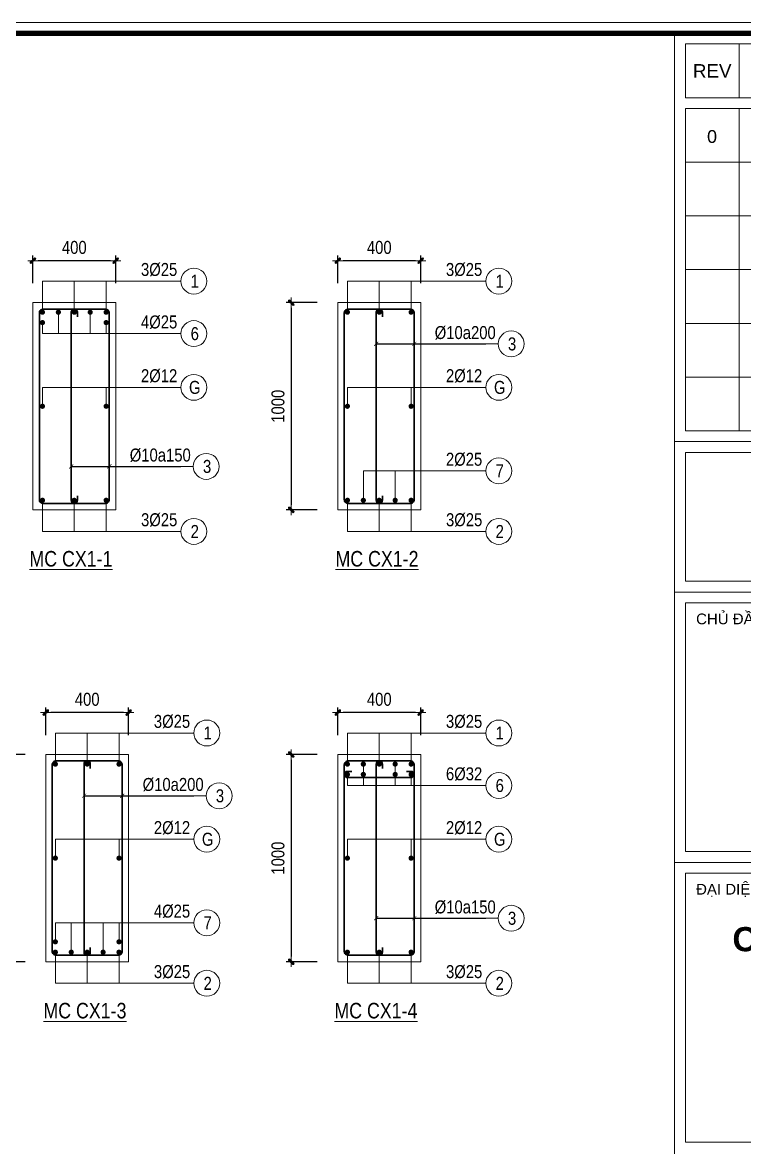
# Model space of a CAD drawing. Header units: millimetres. Extents: x 397144 to 8960116, y 345581 to 674207.
# Drawn here: x 4924710 to 4928196, y 611679 to 617107 of the extents above; entities that cross this region are included whole.
import ezdxf
from ezdxf.enums import TextEntityAlignment as Align
from ezdxf.xclip import XClip

# ---------------------------------------------------------------- set-up
doc = ezdxf.new("R2010")
doc.units = ezdxf.units.MM
doc.header["$XCLIPFRAME"] = 0
doc.header["$PDSIZE"] = -10
doc.linetypes.add('HIDDEN', pattern=[0.375, 0.25, -0.125])
doc.layers.get('0').update_dxf_attribs({"linetype": 'CONTINUOUS'})
doc.layers.get('Defpoints').update_dxf_attribs({"color": 12, "linetype": 'CONTINUOUS'})
for name, color, linetype, lineweight in [('CDAI', 8, 'CONTINUOUS', 30), ('CTHEP', 2, 'CONTINUOUS', 50), ('DBAO', 3, 'CONTINUOUS', 20), ('DGIONG', 4, 'CONTINUOUS', 13), ('KTH', 150, 'CONTINUOUS', 5), ('Net khuat', 8, 'HIDDEN', 13), ('STICK', 1, 'CONTINUOUS', 9), ('TEXT', 7, 'CONTINUOUS', 15)]:
    doc.layers.add(name, color=color, linetype=linetype, lineweight=lineweight)
doc.styles.add('CHG_XX_Khung ten$0$A1 BORDER$0$ARIAL', font='arial.ttf')
doc.styles.add('CHG_XX_Khung ten$0$A1 BORDER$0$Title Block DD$0$ARIAL', font='arial.ttf')
doc.styles.add('CHG_XX_Khung ten$0$A1 BORDER$0$Title Block DD$0$Arial - Bold', font='arialbd.ttf', dxfattribs={"height": 2.5})
doc.styles.add('CHG_XX_Khung ten$0$arial', font='arial.ttf')
doc.styles.add('Star-HelCon', font='VHELVCN_0.TTF')
doc.styles.add('TTP-HelCon', font='VHELVCN_0.TTF')
doc.styles.add('VNI-HELVE-CONDENSE', font='VHELVCN_0.TTF')
doc.dimstyles.new('kc-25', dxfattribs={"dimtxt": 62.5, "dimasz": 20, "dimexe": 20, "dimexo": 50, "dimgap": 25, "dimtad": 3, "dimdec": 0, "dimzin": 0, "dimdsep": 46, "dimtxsty": 'VNI-HELVE-CONDENSE', "dimblk": 'DIM', "dimcen": 2.5, "dimclrd": 256, "dimclre": 154, "dimclrt": 7, "dimaunit": 1, "dimadec": 0, "dimazin": 0, "dimtfac": 1, "dimtdec": 0, "dimtix": 1, "dimtmove": 0, "dimatfit": 3, "dimldrblk": 'DOT', "dimfxl": 1, "dimtolj": 1, "dimtzin": 0, "dimarcsym": 0})
doc.dimstyles.new('TTP-25', dxfattribs={"dimscale": 25, "dimtxt": 2.5, "dimasz": 1, "dimexe": 1, "dimexo": 1, "dimgap": 0.09, "dimtad": 0, "dimdec": 4, "dimrnd": 5, "dimzin": 9, "dimdsep": 46, "dimtxsty": 'TTP-HelCon', "dimblk": 'Stick1', "dimcen": 0.09, "dimdle": 1.5, "dimclrd": 256, "dimclre": 256, "dimclrt": 7, "dimadec": 0, "dimazin": 0, "dimtfac": 1, "dimtdec": 4, "dimtmove": 0, "dimatfit": 3, "dimldrblk": '_ArchTick1', "dimfxl": 1, "dimtvp": 1, "dimtolj": 1, "dimtzin": 0, "dimarcsym": 0})

# ---------------------------------------------------------------- blocks, each defined once
blk = doc.blocks.new('Stick1')
at = {"layer": 'STICK'}
h = blk.add_hatch(color=256, dxfattribs=at)
edge = h.paths.add_edge_path()
edge.add_line((0.3, 0.5), (-0.5, -0.3))
edge.add_arc((-0.4, -0.4), 0.141, 135, 315)
edge.add_line((-0.3, -0.5), (0.5, 0.3))
edge.add_arc((0.4, 0.4), 0.141, 315, 495)
blk.add_line((1, 0), (-1, 0), dxfattribs=at)
blk.add_lwpolyline([(0.3, 0.5), (-0.5, -0.3, 1), (-0.3, -0.5), (0.5, 0.3, 1), (0.3, 0.5, 1)], format="xyb", dxfattribs=at)
blk = doc.blocks.new('*D1683')
at = {"layer": 'Defpoints', "color": 0, "transparency": 16777216}
for p in [(10550, -375), (22700, -375), (22700, -573)]:
    blk.add_point(p, dxfattribs=at)
at = {"layer": 'KTH', "lineweight": -2, "transparency": 16777216}
for p, q in [((10550, -400), (10550, -598)), ((22700, -400), (22700, -598)), ((10575, -573), (22675, -573))]:
    blk.add_line(p, q, dxfattribs=at)
at = {"layer": 'KTH', "lineweight": -2, "transparency": 16777216, "xscale": 25, "yscale": 25, "zscale": 25, "rotation": 180}
blk.add_blockref('Stick1', (10550, -573), dxfattribs=at)
at = {"layer": 'KTH', "lineweight": -2, "transparency": 16777216, "xscale": 25, "yscale": 25, "zscale": 25}
blk.add_blockref('Stick1', (22700, -573), dxfattribs=at)
at = {"layer": 'KTH', "color": 7, "transparency": 16777216, "insert": (16625, -509.1), "char_height": 62.5, "attachment_point": 5, "style": 'TTP-HelCon'}
blk.add_mtext('\\A1;12150', dxfattribs=at)
blk = doc.blocks.new('_ArchTick1')
at = {"color": 0, "const_width": 3.81}
blk.add_lwpolyline([(-12.7, -12.7), (12.7, 12.7)], dxfattribs=at)
blk = doc.blocks.new('CHG_XX_Khung ten')
for p, q in [((687, 577), (687, 17)), ((687, 501), (824, 501)), ((687, 473), (824, 473)), ((687, 422.69), (824, 422.69))]:
    blk.add_line(p, q)
at = {"linetype": 'Continuous'}
for p, q in [((699, 575), (699, 565)), ((699, 563), (699, 503))]:
    blk.add_line(p, q, dxfattribs=at)
blk.add_lwpolyline([(15, 579), (826, 579), (826, 15), (15, 15)], close=True)
at = {"color": 4, "linetype": 'Continuous', "const_width": 1}
blk.add_lwpolyline([(17, 577), (824, 577), (824, 17), (17, 17)], close=True, dxfattribs=at)
at = {"linetype": 'Continuous'}
for points in [[(822, 565), (689, 565), (689, 575), (822, 575)], [(822, 553), (689, 553), (689, 563), (822, 563)], [(822, 543), (689, 543), (689, 553), (822, 553)], [(822, 533), (689, 533), (689, 543), (822, 543)], [(822, 523), (689, 523), (689, 533), (822, 533)], [(822, 513), (689, 513), (689, 523), (822, 523)], [(822, 503), (689, 503), (689, 513), (822, 513)], [(689, 499), (822, 499), (822, 475), (689, 475)], [(689, 471), (822, 471), (822, 424.69), (689, 424.69)]]:
    blk.add_lwpolyline(points, close=True, dxfattribs=at)
for s, height, style, p in [('REV', 2.5, 'CHG_XX_Khung ten$0$A1 BORDER$0$ARIAL', (694, 570)), ('0', 2.39, 'CHG_XX_Khung ten$0$arial', (693.97, 557.78))]:
    blk.add_text(s, height=height, dxfattribs=dict(style=style)).set_placement(p, align=Align.MIDDLE_CENTER)
at = {"style": 'CHG_XX_Khung ten$0$A1 BORDER$0$Title Block DD$0$ARIAL'}
for s, p in [('CHỦ ĐẦU TƯ - CLIENT', (691, 468)), ('ĐẠI DIỆN CHỦ ĐẦU TƯ - ON BEHALF OF CLIENT ', (691, 417.69))]:
    blk.add_text(s, height=2, dxfattribs=at).set_placement(p, align=Align.MIDDLE_LEFT)
at = {"ltscale": 10, "insert": (755.91, 410.64), "char_height": 4.5, "width": 121.2929, "attachment_point": 2, "style": 'CHG_XX_Khung ten$0$A1 BORDER$0$Title Block DD$0$Arial - Bold', "bg_fill": 2}
blk.add_mtext('CÔNG TY CỔ PHẦN THIÊN PHÚC ĐIỀN', dxfattribs=at)
at = {"linetype": 'Continuous'}
blk.add_lwpolyline([(689, 420.69), (822, 420.69), (822, 370.62), (689, 370.62)], close=True, dxfattribs=at)
blk = doc.blocks.new('*D1045')
at = {"layer": 'Defpoints', "color": 0, "ltscale": 500, "transparency": 16777216}
for p in [(4924760.2, 615957.3), (4924760.2, 615824.1), (4925160.2, 615824.1)]:
    blk.add_point(p, dxfattribs=at)
at = {"layer": 'KTH', "lineweight": -2, "ltscale": 500, "transparency": 16777216}
for p, q in [((4924760.2, 615849.1), (4924760.2, 615982.3)), ((4925135.2, 615957.3), (4924785.2, 615957.3)), ((4925160.2, 615849.1), (4925160.2, 615982.3))]:
    blk.add_line(p, q, dxfattribs=at)
at = {"layer": 'KTH', "lineweight": -2, "ltscale": 500, "transparency": 16777216, "xscale": 25, "yscale": 25, "zscale": 25, "rotation": 180}
blk.add_blockref('Stick1', (4924760.2, 615957.3), dxfattribs=at)
at = {"layer": 'KTH', "lineweight": -2, "ltscale": 500, "transparency": 16777216, "xscale": 25, "yscale": 25, "zscale": 25}
blk.add_blockref('Stick1', (4925160.2, 615957.3), dxfattribs=at)
at = {"layer": 'KTH', "color": 7, "ltscale": 500, "transparency": 16777216, "insert": (4924960.2, 616021.1), "char_height": 62.5, "attachment_point": 5, "style": 'TTP-HelCon'}
blk.add_mtext('\\A1;400', dxfattribs=at)
blk = doc.blocks.new('DIM')
h = blk.add_hatch(color=1)
h.paths.add_polyline_path([(0.49, 0.29, 1), (0.29, 0.49), (-0.19, 0), (0.19, 0)])
h.paths.add_polyline_path([(0.19, 0), (-0.19, 0), (-0.49, -0.29, 1), (-0.29, -0.49)])
at = {"color": 9}
for p, q in [((-0.19, 0), (-1.5, 0)), ((0.19, 0), (1.5, 0))]:
    blk.add_line(p, q, dxfattribs=at)
at = {"color": 1}
for p, q in [((-0.49, -0.29), (0.29, 0.49)), ((-0.29, -0.49), (0.49, 0.29)), ((-0.19, 0), (0.19, 0))]:
    blk.add_line(p, q, dxfattribs=at)
blk.add_arc((-0.39, -0.39), 0.138, 135, 315, dxfattribs=at)
blk = doc.blocks.new('*D1047')
at = {"layer": 'Defpoints', "color": 0, "ltscale": 500, "transparency": 16777216}
for p in [(4926232.4, 615957.3), (4926232.4, 615824.1), (4926632.4, 615824.1)]:
    blk.add_point(p, dxfattribs=at)
at = {"layer": 'KTH', "lineweight": -2, "ltscale": 500, "transparency": 16777216}
for p, q in [((4926232.4, 615849.1), (4926232.4, 615982.3)), ((4926607.4, 615957.3), (4926257.4, 615957.3)), ((4926632.4, 615849.1), (4926632.4, 615982.3))]:
    blk.add_line(p, q, dxfattribs=at)
at = {"layer": 'KTH', "lineweight": -2, "ltscale": 500, "transparency": 16777216, "xscale": 25, "yscale": 25, "zscale": 25, "rotation": 180}
blk.add_blockref('Stick1', (4926232.4, 615957.3), dxfattribs=at)
at = {"layer": 'KTH', "lineweight": -2, "ltscale": 500, "transparency": 16777216, "xscale": 25, "yscale": 25, "zscale": 25}
blk.add_blockref('Stick1', (4926632.4, 615957.3), dxfattribs=at)
at = {"layer": 'KTH', "color": 7, "ltscale": 500, "transparency": 16777216, "insert": (4926432.4, 616021.1), "char_height": 62.5, "attachment_point": 5, "style": 'TTP-HelCon'}
blk.add_mtext('\\A1;400', dxfattribs=at)
blk = doc.blocks.new('*D1048')
at = {"layer": 'Defpoints', "color": 0, "ltscale": 500, "transparency": 16777216}
for p in [(4926157.2, 615755.1), (4926007.4, 614755.1), (4926157.2, 614755.1)]:
    blk.add_point(p, dxfattribs=at)
at = {"layer": 'KTH', "lineweight": -2, "ltscale": 500, "transparency": 16777216}
for p, q in [((4926132.2, 615755.1), (4925982.4, 615755.1)), ((4926007.4, 615730.1), (4926007.4, 614780.1)), ((4926132.2, 614755.1), (4925982.4, 614755.1))]:
    blk.add_line(p, q, dxfattribs=at)
at = {"layer": 'KTH', "lineweight": -2, "ltscale": 500, "transparency": 16777216, "xscale": 25, "yscale": 25, "zscale": 25}
for p, rotation in [((4926007.4, 615755.1), 90), ((4926007.4, 614755.1), 270)]:
    blk.add_blockref('Stick1', p, dxfattribs=dict(at, rotation=rotation))
at = {"layer": 'KTH', "color": 7, "ltscale": 500, "transparency": 16777216, "insert": (4925943.5, 615255.1), "char_height": 62.5, "attachment_point": 5, "rotation": 90, "style": 'TTP-HelCon'}
blk.add_mtext('\\A1;1000', dxfattribs=at)
blk = doc.blocks.new('*D1049')
at = {"layer": 'Defpoints', "color": 0, "ltscale": 500, "transparency": 16777216}
for p in [(4924822.4, 613777), (4924822.4, 613643.7), (4925222.4, 613643.7)]:
    blk.add_point(p, dxfattribs=at)
at = {"layer": 'KTH', "lineweight": -2, "ltscale": 500, "transparency": 16777216}
for p, q in [((4924822.4, 613668.7), (4924822.4, 613802)), ((4925197.4, 613777), (4924847.4, 613777)), ((4925222.4, 613668.7), (4925222.4, 613802))]:
    blk.add_line(p, q, dxfattribs=at)
at = {"layer": 'KTH', "lineweight": -2, "ltscale": 500, "transparency": 16777216, "xscale": 25, "yscale": 25, "zscale": 25, "rotation": 180}
blk.add_blockref('Stick1', (4924822.4, 613777), dxfattribs=at)
at = {"layer": 'KTH', "lineweight": -2, "ltscale": 500, "transparency": 16777216, "xscale": 25, "yscale": 25, "zscale": 25}
blk.add_blockref('Stick1', (4925222.4, 613777), dxfattribs=at)
at = {"layer": 'KTH', "color": 7, "ltscale": 500, "transparency": 16777216, "insert": (4925022.4, 613840.8), "char_height": 62.5, "attachment_point": 5, "style": 'TTP-HelCon'}
blk.add_mtext('\\A1;400', dxfattribs=at)
blk = doc.blocks.new('*D1050')
at = {"layer": 'Defpoints', "color": 0, "ltscale": 500, "transparency": 16777216}
for p in [(4924747.2, 613574.7), (4924597.4, 612574.7), (4924747.2, 612574.7)]:
    blk.add_point(p, dxfattribs=at)
at = {"layer": 'KTH', "lineweight": -2, "ltscale": 500, "transparency": 16777216}
for p, q in [((4924722.2, 613574.7), (4924572.4, 613574.7)), ((4924597.4, 613549.7), (4924597.4, 612599.7)), ((4924722.2, 612574.7), (4924572.4, 612574.7))]:
    blk.add_line(p, q, dxfattribs=at)
at = {"layer": 'KTH', "lineweight": -2, "ltscale": 500, "transparency": 16777216, "xscale": 25, "yscale": 25, "zscale": 25}
for p, rotation in [((4924597.4, 613574.7), 90), ((4924597.4, 612574.7), 270)]:
    blk.add_blockref('Stick1', p, dxfattribs=dict(at, rotation=rotation))
at = {"layer": 'KTH', "color": 7, "ltscale": 500, "transparency": 16777216, "insert": (4924533.6, 613074.7), "char_height": 62.5, "attachment_point": 5, "rotation": 90, "style": 'TTP-HelCon'}
blk.add_mtext('\\A1;1000', dxfattribs=at)
blk = doc.blocks.new('*D1051')
at = {"layer": 'Defpoints', "color": 0, "ltscale": 500, "transparency": 16777216}
for p in [(4926232.4, 613777), (4926232.4, 613643.7), (4926632.4, 613643.7)]:
    blk.add_point(p, dxfattribs=at)
at = {"layer": 'KTH', "lineweight": -2, "ltscale": 500, "transparency": 16777216}
for p, q in [((4926232.4, 613668.7), (4926232.4, 613802)), ((4926607.4, 613777), (4926257.4, 613777)), ((4926632.4, 613668.7), (4926632.4, 613802))]:
    blk.add_line(p, q, dxfattribs=at)
at = {"layer": 'KTH', "lineweight": -2, "ltscale": 500, "transparency": 16777216, "xscale": 25, "yscale": 25, "zscale": 25, "rotation": 180}
blk.add_blockref('Stick1', (4926232.4, 613777), dxfattribs=at)
at = {"layer": 'KTH', "lineweight": -2, "ltscale": 500, "transparency": 16777216, "xscale": 25, "yscale": 25, "zscale": 25}
blk.add_blockref('Stick1', (4926632.4, 613777), dxfattribs=at)
at = {"layer": 'KTH', "color": 7, "ltscale": 500, "transparency": 16777216, "insert": (4926432.4, 613840.8), "char_height": 62.5, "attachment_point": 5, "style": 'TTP-HelCon'}
blk.add_mtext('\\A1;400', dxfattribs=at)
blk = doc.blocks.new('*D1052')
at = {"layer": 'Defpoints', "color": 0, "ltscale": 500, "transparency": 16777216}
for p in [(4926157.2, 613574.7), (4926007.4, 612574.7), (4926157.2, 612574.7)]:
    blk.add_point(p, dxfattribs=at)
at = {"layer": 'KTH', "lineweight": -2, "ltscale": 500, "transparency": 16777216}
for p, q in [((4926132.2, 613574.7), (4925982.4, 613574.7)), ((4926007.4, 613549.7), (4926007.4, 612599.7)), ((4926132.2, 612574.7), (4925982.4, 612574.7))]:
    blk.add_line(p, q, dxfattribs=at)
at = {"layer": 'KTH', "lineweight": -2, "ltscale": 500, "transparency": 16777216, "xscale": 25, "yscale": 25, "zscale": 25}
for p, rotation in [((4926007.4, 613574.7), 90), ((4926007.4, 612574.7), 270)]:
    blk.add_blockref('Stick1', p, dxfattribs=dict(at, rotation=rotation))
at = {"layer": 'KTH', "color": 7, "ltscale": 500, "transparency": 16777216, "insert": (4925943.5, 613074.7), "char_height": 62.5, "attachment_point": 5, "rotation": 90, "style": 'TTP-HelCon'}
blk.add_mtext('\\A1;1000', dxfattribs=at)
blk = doc.blocks.new('CX-1')
at = {"layer": 'CTHEP'}
blk.add_line((2130.00271, 545), (20566.85889, 545), dxfattribs=at)
for points in [[(21150, 1006), (1550, 1006)], [(1548.39057, 84), (21140.88891, 84)]]:
    blk.add_lwpolyline(points, dxfattribs=at)
at = {"layer": 'DBAO'}
for points in [[(10550, 1045), (20150, 1045), (20150, 1353.39434)], [(10550, 45), (20150, 45), (20150, -375)]]:
    blk.add_lwpolyline(points, dxfattribs=at)
at = {"layer": 'Net khuat', "ltscale": 200}
blk.add_lwpolyline([(0, 45), (0, 45), (300, 45), (300, 815), (22400, 815), (22400, 45), (22400, 45), (22700, 45)], dxfattribs=at)
at = {"layer": 'KTH'}
dim = blk.add_linear_dim(base=(22700, -572.97787), p1=(10550, -375), p2=(22700, -375), angle=180, dimstyle='TTP-25', override={"dimtmove": 1}, dxfattribs=at)
dim.commit()
dim.dimension.update_dxf_attribs({"geometry": '*D1683', "text_midpoint": (16625, -509.14454)})

msp = doc.modelspace()

# ---------------------------------------------------------------- block references
at = {"layer": 'Net khuat', "ltscale": 200}
ref = msp.add_blockref('CX-1', (4911558.02436, 615132.95161), dxfattribs=at)
XClip(ref).set_block_clipping_path([(-758.5557212509, -1116.8324015378), (11039.9426843379, 1726.5)])

# ---------------------------------------------------------------- next in the draw order: block references
at = {"layer": 'KTH', "ltscale": 0.8, "xscale": 25.92478421702978, "yscale": 25.92478421702978, "zscale": 25.92478421702978}
msp.add_blockref('CHG_XX_Khung ten', (4910047.85616, 602096.26671), dxfattribs=at)

# ---------------------------------------------------------------- next in the draw order: linework, layer by layer
at = {"layer": 'CDAI'}
for points in [[(4924810.1515, 615723.8129), (4925110.1515, 615723.8129, -0.4142135624), (4925128.9015, 615705.0629), (4925128.9015, 614805.0629, -0.4142135624), (4925110.1515, 614786.3129), (4924810.1515, 614786.3129, -0.4142135624), (4924791.4015, 614805.0629), (4924791.4015, 615705.0629, -0.4142135624)], [(4926282.36142, 615723.8129), (4926582.36142, 615723.8129, -0.4142135624), (4926601.11142, 615705.0629), (4926601.11142, 614805.0629, -0.4142135624), (4926582.36142, 614786.3129), (4926282.36142, 614786.3129, -0.4142135624), (4926263.61142, 614805.0629), (4926263.61142, 615705.0629, -0.4142135624)], [(4924872.38168, 613543.45665), (4925172.38168, 613543.45665, -0.4142135624), (4925191.13168, 613524.70665), (4925191.13168, 612624.70665, -0.4142135624), (4925172.38168, 612605.95665), (4924872.38168, 612605.95665, -0.4142135624), (4924853.63168, 612624.70665), (4924853.63168, 613524.70665, -0.4142135624)], [(4926282.36142, 613543.45665), (4926582.36142, 613543.45665, -0.4142135624), (4926601.11142, 613524.70665), (4926601.11142, 612624.70665, -0.4142135624), (4926582.36142, 612605.95665), (4926282.36142, 612605.95665, -0.4142135624), (4926263.61142, 612624.70665), (4926263.61142, 613524.70665, -0.4142135624)]]:
    msp.add_lwpolyline(points, format="xyb", close=True, dxfattribs=at)
for points in [[(4924975.1515, 615686.89291), (4924975.1515, 615708.8129, 0.4142135624), (4924960.1515, 615723.8129), (4924960.1515, 615723.8129, 0.4142135624), (4924945.1515, 615708.8129), (4924945.1515, 614801.3129, 0.4142135624), (4924960.1515, 614786.3129), (4924960.1515, 614786.3129, 0.4142135624), (4924975.1515, 614801.3129), (4924975.1515, 614823.23289)], [(4926447.36142, 615686.89291), (4926447.36142, 615708.8129, 0.4142135624), (4926432.36142, 615723.8129), (4926432.36142, 615723.8129, 0.4142135624), (4926417.36142, 615708.8129), (4926417.36142, 614801.3129, 0.4142135624), (4926432.36142, 614786.3129), (4926432.36142, 614786.3129, 0.4142135624), (4926447.36142, 614801.3129), (4926447.36142, 614823.23289)], [(4925037.38168, 613506.53666), (4925037.38168, 613528.45665, 0.4142135624), (4925022.38168, 613543.45665), (4925022.38168, 613543.45665, 0.4142135624), (4925007.38168, 613528.45665), (4925007.38168, 612620.95665, 0.4142135624), (4925022.38168, 612605.95665), (4925022.38168, 612605.95665, 0.4142135624), (4925037.38168, 612620.95665), (4925037.38168, 612642.87664)], [(4926300.53141, 613493.45665), (4926278.61142, 613493.45665, 0.4142135624), (4926263.61142, 613478.45665), (4926263.61142, 613478.45665, 0.4142135624), (4926278.61142, 613463.45665), (4926586.11142, 613463.45665, 0.4142135624), (4926601.11142, 613478.45665), (4926601.11142, 613478.45665, 0.4142135624), (4926586.11142, 613493.45665), (4926564.19143, 613493.45665)], [(4926447.36142, 613506.53666), (4926447.36142, 613528.45665, 0.4142135624), (4926432.36142, 613543.45665), (4926432.36142, 613543.45665, 0.4142135624), (4926417.36142, 613528.45665), (4926417.36142, 612620.95665, 0.4142135624), (4926432.36142, 612605.95665), (4926432.36142, 612605.95665, 0.4142135624), (4926447.36142, 612620.95665), (4926447.36142, 612642.87664)]]:
    msp.add_lwpolyline(points, format="xyb", dxfattribs=at)
at = {"layer": 'CTHEP', "const_width": 12.5}
for points in [[(4924800.1515, 615708.8129, 1), (4924812.6515, 615708.8129, 1)], [(4924877.0265, 615708.8129, 1), (4924889.5265, 615708.8129, 1)], [(4924953.9015, 615708.8129, 1), (4924966.4015, 615708.8129, 1)], [(4925043.2765, 615708.8129, -1), (4925030.7765, 615708.8129, -1)], [(4925107.6515, 615708.8129, 1), (4925120.1515, 615708.8129, 1)], [(4926272.36142, 615708.8129, 1), (4926284.86142, 615708.8129, 1)], [(4926426.11142, 615708.8129, 1), (4926438.61142, 615708.8129, 1)], [(4926579.86142, 615708.8129, 1), (4926592.36142, 615708.8129, 1)], [(4924800.1515, 615658.8129, 1), (4924812.6515, 615658.8129, 1)], [(4925107.6515, 615658.8129, 1), (4925120.1515, 615658.8129, 1)], [(4924800.1515, 615255.0629, 1), (4924812.6515, 615255.0629, 1)], [(4925107.6515, 615255.0629, 1), (4925120.1515, 615255.0629, 1)], [(4926272.36142, 615255.0629, 1), (4926284.86142, 615255.0629, 1)], [(4926579.86142, 615255.0629, 1), (4926592.36142, 615255.0629, 1)], [(4924800.1515, 614801.3129, 1), (4924812.6515, 614801.3129, 1)], [(4924953.9015, 614801.3129, 1), (4924966.4015, 614801.3129, 1)], [(4925107.6515, 614801.3129, 1), (4925120.1515, 614801.3129, 1)], [(4926272.36142, 614801.3129, 1), (4926284.86142, 614801.3129, 1)], [(4926349.23642, 614801.3129, 1), (4926361.73642, 614801.3129, 1)], [(4926426.11142, 614801.3129, 1), (4926438.61142, 614801.3129, 1)], [(4926515.48642, 614801.3129, -1), (4926502.98642, 614801.3129, -1)], [(4926579.86142, 614801.3129, 1), (4926592.36142, 614801.3129, 1)], [(4924862.38168, 613528.45665, 1), (4924874.88168, 613528.45665, 1)], [(4925016.13168, 613528.45665, 1), (4925028.63168, 613528.45665, 1)], [(4925169.88168, 613528.45665, 1), (4925182.38168, 613528.45665, 1)], [(4926272.36142, 613528.45665, 1), (4926284.86142, 613528.45665, 1)], [(4926349.23642, 613528.45665, 1), (4926361.73642, 613528.45665, 1)], [(4926426.11142, 613528.45665, 1), (4926438.61142, 613528.45665, 1)], [(4926515.48642, 613528.45665, -1), (4926502.98642, 613528.45665, -1)], [(4926579.86142, 613528.45665, 1), (4926592.36142, 613528.45665, 1)], [(4926272.36142, 613478.45665, 1), (4926284.86142, 613478.45665, 1)], [(4926349.23642, 613478.45665, 1), (4926361.73642, 613478.45665, 1)], [(4926515.48642, 613478.45665, -1), (4926502.98642, 613478.45665, -1)], [(4926579.86142, 613478.45665, 1), (4926592.36142, 613478.45665, 1)], [(4924862.38168, 613074.70665, 1), (4924874.88168, 613074.70665, 1)], [(4925169.88168, 613074.70665, 1), (4925182.38168, 613074.70665, 1)], [(4926272.36142, 613074.70665, 1), (4926284.86142, 613074.70665, 1)], [(4926579.86142, 613074.70665, 1), (4926592.36142, 613074.70665, 1)], [(4924862.38168, 612670.95665, 1), (4924874.88168, 612670.95665, 1)], [(4925169.88168, 612670.95665, 1), (4925182.38168, 612670.95665, 1)], [(4924862.38168, 612620.95665, 1), (4924874.88168, 612620.95665, 1)], [(4924939.25668, 612620.95665, 1), (4924951.75668, 612620.95665, 1)], [(4925016.13168, 612620.95665, 1), (4925028.63168, 612620.95665, 1)], [(4925105.50668, 612620.95665, -1), (4925093.00668, 612620.95665, -1)], [(4925169.88168, 612620.95665, 1), (4925182.38168, 612620.95665, 1)], [(4926272.36142, 612620.95665, 1), (4926284.86142, 612620.95665, 1)], [(4926426.11142, 612620.95665, 1), (4926438.61142, 612620.95665, 1)], [(4926579.86142, 612620.95665, 1), (4926592.36142, 612620.95665, 1)]]:
    msp.add_lwpolyline(points, format="xyb", close=True, dxfattribs=at)
at = {"layer": 'DBAO', "flags": 128}
for points in [[(4925160.1515, 615755.0629), (4925160.1515, 614755.0629), (4924760.1515, 614755.0629), (4924760.1515, 615755.0629)], [(4924760.1515, 615755.0629), (4925160.1515, 615755.0629)], [(4926632.36142, 615755.0629), (4926632.36142, 614755.0629), (4926232.36142, 614755.0629), (4926232.36142, 615755.0629)], [(4926232.36142, 615755.0629), (4926632.36142, 615755.0629)], [(4925222.38168, 613574.70665), (4925222.38168, 612574.70665), (4924822.38168, 612574.70665), (4924822.38168, 613574.70665)], [(4924822.38168, 613574.70665), (4925222.38168, 613574.70665)], [(4926632.36142, 613574.70665), (4926632.36142, 612574.70665), (4926232.36142, 612574.70665), (4926232.36142, 613574.70665)], [(4926232.36142, 613574.70665), (4926632.36142, 613574.70665)]]:
    msp.add_lwpolyline(points, dxfattribs=at)
at = {"layer": 'DGIONG'}
for p, q in [((4924806.4015, 615708.8129), (4924806.4015, 615858.8129)), ((4924806.4015, 615858.8129), (4925475.1515, 615858.8129)), ((4924960.1515, 615708.8129), (4924960.1515, 615858.8129)), ((4925113.9015, 615708.8129), (4925113.9015, 615858.8129)), ((4926278.61142, 615708.8129), (4926278.61142, 615858.8129)), ((4926278.61142, 615858.8129), (4926947.36142, 615858.8129)), ((4926432.36142, 615708.8129), (4926432.36142, 615858.8129)), ((4926586.11142, 615708.8129), (4926586.11142, 615858.8129)), ((4924883.2765, 615708.8129), (4924883.2765, 615605.56432)), ((4925037.0265, 615708.8129), (4925037.0265, 615605.56432)), ((4924806.4015, 615658.8129), (4924806.4015, 615605.56432)), ((4925113.9015, 615658.8129), (4925113.9015, 615605.56432)), ((4924806.4015, 615605.56432), (4925475.1515, 615605.56432)), ((4926601.11142, 615555.86891), (4927006.86142, 615555.86891)), ((4924806.4015, 615255.0629), (4924806.4015, 615346.22055)), ((4924806.4015, 615346.22055), (4925475.1515, 615346.22055)), ((4925113.73485, 615255.06512), (4925113.73485, 615346.22277)), ((4926278.61142, 615255.0629), (4926278.61142, 615346.22055)), ((4926278.61142, 615346.22055), (4926947.36142, 615346.22055)), ((4926586.11142, 615255.0629), (4926586.11142, 615346.22055)), ((4925128.9015, 614964.92118), (4925534.6515, 614964.92118)), ((4926355.48642, 614943.16486), (4926947.36142, 614943.16486)), ((4926355.48642, 614801.3129), (4926355.48642, 614943.16486)), ((4926509.23642, 614801.3129), (4926509.23642, 614943.16486)), ((4924806.4015, 614651.3129), (4924806.4015, 614801.3129)), ((4924960.1515, 614651.3129), (4924960.1515, 614801.3129)), ((4925113.9015, 614651.3129), (4925113.9015, 614801.3129)), ((4926278.61142, 614651.3129), (4926278.61142, 614801.3129)), ((4926432.36142, 614651.3129), (4926432.36142, 614801.3129)), ((4926586.11142, 614651.3129), (4926586.11142, 614801.3129)), ((4924806.4015, 614651.3129), (4925475.1515, 614651.3129)), ((4926278.61142, 614651.3129), (4926947.36142, 614651.3129)), ((4924868.63168, 613528.45665), (4924868.63168, 613678.45665)), ((4924868.63168, 613678.45665), (4925537.38168, 613678.45665)), ((4925022.38168, 613528.45665), (4925022.38168, 613678.45665)), ((4925176.13168, 613528.45665), (4925176.13168, 613678.45665)), ((4926278.61142, 613528.45665), (4926278.61142, 613678.45665)), ((4926278.61142, 613678.45665), (4926947.36142, 613678.45665)), ((4926432.36142, 613528.45665), (4926432.36142, 613678.45665)), ((4926586.11142, 613528.45665), (4926586.11142, 613678.45665)), ((4926355.48642, 613528.45665), (4926355.48642, 613425.20807)), ((4926509.23642, 613528.45665), (4926509.23642, 613425.20807)), ((4926278.61142, 613478.45665), (4926278.61142, 613425.20807)), ((4926586.11142, 613478.45665), (4926586.11142, 613425.20807)), ((4926278.61142, 613425.20807), (4926947.36142, 613425.20807)), ((4925191.13168, 613375.51266), (4925596.88168, 613375.51266)), ((4924868.63168, 613074.70665), (4924868.63168, 613165.8643)), ((4924868.63168, 613165.8643), (4925537.38168, 613165.8643)), ((4925176.13168, 613074.70665), (4925176.13168, 613165.8643)), ((4926278.61142, 613074.70665), (4926278.61142, 613165.8643)), ((4926278.61142, 613165.8643), (4926947.36142, 613165.8643)), ((4926585.94477, 613074.70887), (4926585.94477, 613165.86652)), ((4924868.63168, 612762.80861), (4925537.38168, 612762.80861)), ((4924868.63168, 612670.95665), (4924868.63168, 612762.80861)), ((4924945.50668, 612620.95665), (4924945.50668, 612762.80861)), ((4925099.25668, 612620.95665), (4925099.25668, 612762.80861)), ((4925176.13168, 612670.95665), (4925176.13168, 612762.80861)), ((4926601.11142, 612784.56493), (4927006.86142, 612784.56493)), ((4924868.63168, 612470.95665), (4924868.63168, 612620.95665)), ((4925022.38168, 612470.95665), (4925022.38168, 612620.95665)), ((4925176.13168, 612470.95665), (4925176.13168, 612620.95665)), ((4926278.61142, 612470.95665), (4926278.61142, 612620.95665)), ((4926432.36142, 612470.95665), (4926432.36142, 612620.95665)), ((4926586.11142, 612470.95665), (4926586.11142, 612620.95665)), ((4924868.63168, 612470.95665), (4925537.38168, 612470.95665)), ((4926278.61142, 612470.95665), (4926947.36142, 612470.95665))]:
    msp.add_line(p, q, dxfattribs=at)
for centre in [(4925537.6515, 615858.8129), (4927009.86142, 615858.8129), (4925537.6515, 615605.56432), (4927069.36142, 615555.86891), (4925537.6515, 615346.22055), (4927009.86142, 615346.22055), (4925597.1515, 614964.92118), (4927009.86142, 614943.16486), (4925537.6515, 614651.3129), (4927009.86142, 614651.3129), (4925599.88168, 613678.45665), (4927009.86142, 613678.45665), (4925659.38168, 613375.51266), (4927009.86142, 613425.20807), (4925599.88168, 613165.8643), (4927009.86142, 613165.8643), (4927069.36142, 612784.56493), (4925599.88168, 612762.80861), (4925599.88168, 612470.95665), (4927009.86142, 612470.95665)]:
    msp.add_circle(centre, 62.5, dxfattribs=at)

# ---------------------------------------------------------------- next in the draw order: texts
at = {"layer": 'TEXT', "style": 'TTP-HelCon'}
for s, height, p in [('3Þ25', 62.5, (4925369.6515, 615883.8129)), ('3Þ25', 62.5, (4926841.86142, 615883.8129)), ('4Þ25', 62.5, (4925369.6515, 615630.56432)), ('Þ10a200', 62.5, (4926847.36142, 615579.36891)), ('2Þ12', 62.5, (4925369.6515, 615371.22055)), ('2Þ12', 62.5, (4926841.86142, 615371.22055)), ('Þ10a150', 62.5, (4925375.1515, 614988.42118)), ('2Þ25', 62.5, (4926841.86142, 614968.16486)), ('3Þ25', 62.5, (4925369.91685, 614676.3129)), ('3Þ25', 62.5, (4926842.12676, 614676.3129)), ('%%UMC CX1-1', 75, (4924943.93133, 614481.76937)), ('%%UMC CX1-2', 75, (4926421.42488, 614481.76937)), ('3Þ25', 62.5, (4925431.88168, 613703.45665)), ('3Þ25', 62.5, (4926841.86142, 613703.45665)), ('6Þ32', 62.5, (4926841.86142, 613450.20807)), ('Þ10a200', 62.5, (4925437.38168, 613399.01266)), ('2Þ12', 62.5, (4925431.88168, 613190.8643)), ('2Þ12', 62.5, (4926841.86142, 613190.8643)), ('4Þ25', 62.5, (4925431.88168, 612787.80861)), ('Þ10a150', 62.5, (4926847.36142, 612808.06493)), ('3Þ25', 62.5, (4925432.14702, 612495.95665)), ('3Þ25', 62.5, (4926842.12676, 612495.95665)), ('%%UMC CX1-3', 75, (4925011.44514, 612301.41312)), ('%%UMC CX1-4', 75, (4926416.14124, 612301.41312))]:
    msp.add_text(s, height=height, dxfattribs=at).set_placement(p, align=Align.CENTER)
at = {"layer": 'TEXT', "style": 'Star-HelCon'}
for s, p in [('1', (4925541.81817, 615858.8129)), ('1', (4927014.02809, 615858.8129)), ('6', (4925541.81817, 615605.56432)), ('3', (4927073.52809, 615555.86891)), ('G', (4925541.81817, 615346.22055)), ('G', (4927014.02809, 615346.22055)), ('3', (4925601.31817, 614964.92118)), ('7', (4927014.02809, 614943.16486)), ('2', (4925541.81817, 614651.3129)), ('2', (4927014.02809, 614651.3129)), ('1', (4925604.04835, 613678.45665)), ('1', (4927014.02809, 613678.45665)), ('6', (4927014.02809, 613425.20807)), ('3', (4925663.54835, 613375.51266)), ('G', (4925604.04835, 613165.8643)), ('G', (4927014.02809, 613165.8643)), ('7', (4925604.04835, 612762.80861)), ('3', (4927073.52809, 612784.56493)), ('2', (4925604.04835, 612470.95665)), ('2', (4927014.02809, 612470.95665))]:
    msp.add_text(s, height=62.5, dxfattribs=at).set_placement(p, align=Align.MIDDLE)

# ---------------------------------------------------------------- next in the draw order: dimensions: what is measured, and where the dimension line sits
at = {"layer": 'KTH', "ltscale": 500}
for base, p1, p2, picture, middle in [((4924760.1515, 615957.3129), (4925160.1515, 615824.07485), (4924760.1515, 615824.07485), '*D1045', (4924960.1515, 616021.14624)), ((4926232.36142, 615957.3129), (4926632.36142, 615824.07485), (4926232.36142, 615824.07485), '*D1047', (4926432.36142, 616021.14624)), ((4924822.38168, 613776.95665), (4925222.38168, 613643.7186), (4924822.38168, 613643.7186), '*D1049', (4925022.38168, 613840.78999)), ((4926232.36142, 613776.95665), (4926632.36142, 613643.7186), (4926232.36142, 613643.7186), '*D1051', (4926432.36142, 613840.78999))]:
    dim = msp.add_linear_dim(base=base, p1=p1, p2=p2, dimstyle='TTP-25', override={"dimtxsty": 'TTP-HelCon'}, dxfattribs=at)
    dim.commit()
    dim.dimension.update_dxf_attribs({"geometry": picture, "text_midpoint": middle})
for base, p1, p2, picture, middle in [((4926007.37487, 614755.0629), (4926157.20768, 615755.0629), (4926157.20768, 614755.0629), '*D1048', (4925943.54153, 615255.0629)), ((4924597.39513, 612574.70665), (4924747.22794, 613574.70665), (4924747.22794, 612574.70665), '*D1050', (4924533.5618, 613074.70665)), ((4926007.37487, 612574.70665), (4926157.20768, 613574.70665), (4926157.20768, 612574.70665), '*D1052', (4925943.54153, 613074.70665))]:
    dim = msp.add_linear_dim(base=base, p1=p1, p2=p2, angle=90, dimstyle='TTP-25', override={"dimtxsty": 'TTP-HelCon'}, dxfattribs=at)
    dim.commit()
    dim.dimension.update_dxf_attribs({"geometry": picture, "text_midpoint": middle})

# ---------------------------------------------------------------- next in the draw order: leaders
at = {"layer": 'DGIONG'}
for points in [[(4926417.36142, 615555.86891), (4926763.29187, 615555.86891)], [(4926601.11142, 615555.86891), (4926947.04187, 615555.86891)], [(4924945.1515, 614964.92118), (4925291.08195, 614964.92118)], [(4925128.9015, 614964.92118), (4925474.83195, 614964.92118)], [(4925007.38168, 613375.51266), (4925353.31213, 613375.51266)], [(4925191.13168, 613375.51266), (4925537.06213, 613375.51266)], [(4926417.36142, 612784.56493), (4926763.29187, 612784.56493)], [(4926601.11142, 612784.56493), (4926947.04187, 612784.56493)]]:
    msp.add_leader(points, dimstyle='kc-25', override={"dimtad": 0, "dimldrblk": 'ArchTick', "dimfxl": 100, "dimarcsym": 1}, dxfattribs=at)

doc.saveas('drawing.dxf')
